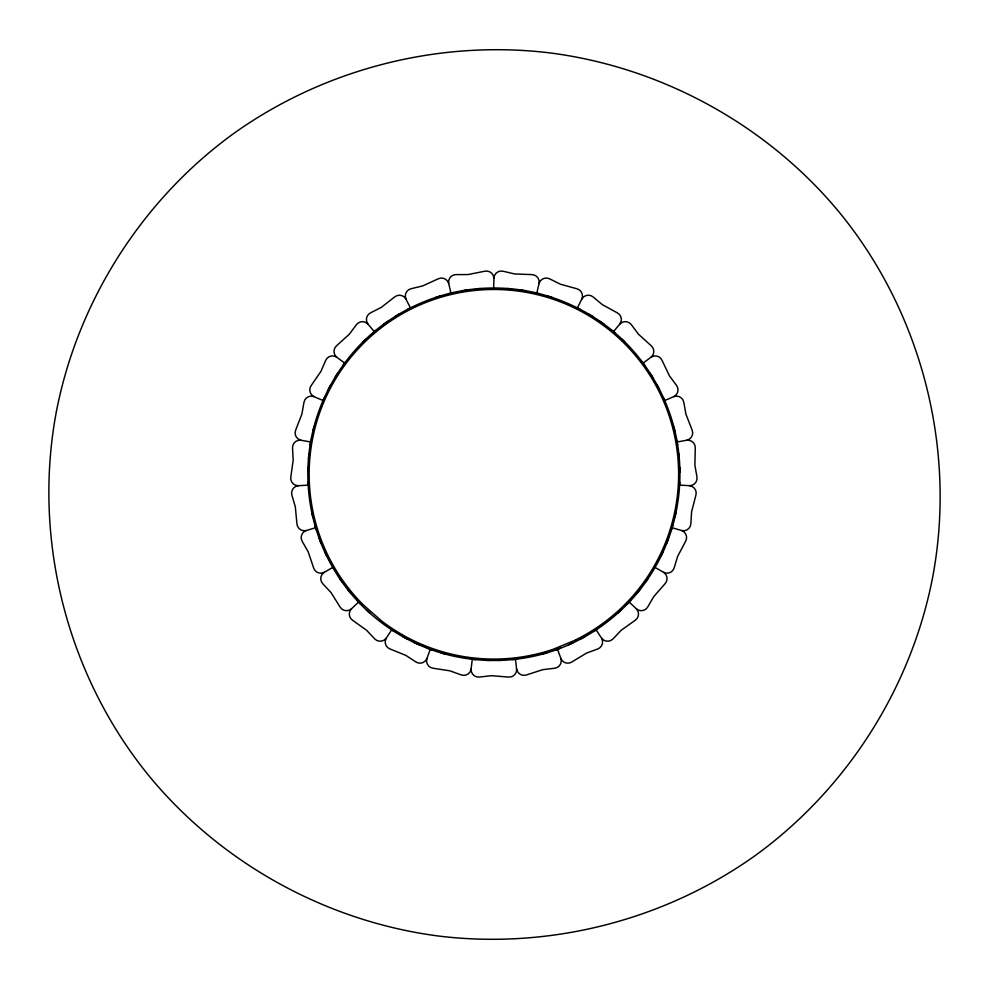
<?xml version="1.0" encoding="UTF-8"?>
<svg xmlns="http://www.w3.org/2000/svg" width="989" height="989" viewBox="0 0 989 989"><rect width="100%" height="100%" fill="white"/><g stroke="black" fill="none" stroke-linecap="round" stroke-linejoin="round"><path stroke-width="1.48" d="M493.894 288.034L494.154 288.022C547.004 287.873 599.136 311.622 633.801 351.478C649.81 369.874 662.21 391.36 670.109 414.428C687.268 464.422 681.73 521.475 655.188 567.204L654.928 567.661C628.645 613.501 582.051 646.855 530.203 656.98C506.294 661.666 481.495 661.666 457.586 656.98C405.737 646.843 359.118 613.526 332.86 567.661L332.601 567.204C306.058 521.475 300.52 464.422 317.679 414.428C325.579 391.36 337.978 369.874 353.988 351.478C388.652 311.622 440.785 287.873 493.635 288.022L493.956 277.489A7.442 7.442 0 0 1 503.092 271.246L514.725 273.978L531.723 274.596A7.455 7.455 0 0 1 539.104 283.274L536.792 293.152M679.727 482.175L679.616 485.735M679.913 472.285L679.764 467.426M475.622 659.564L472.285 659.304L470.999 669.763A7.442 7.442 0 0 1 461.208 674.906L449.97 670.839L433.157 668.243A7.455 7.455 0 0 1 426.84 658.773L430.277 649.241M308.531 458.748L309.038 453.642M308.024 467.426L307.863 472.285M310.2 445.099L311.003 440.204M676.006 512.339L674.943 516.95M471.147 669.034L471.11 669.269A7.442 7.442 0 0 0 479.48 677.045L491.348 675.685L508.309 677.045A7.442 7.442 0 0 0 516.654 669.776L515.492 659.304L512.166 659.564M313.006 430.957L313.921 427.05M672.743 525.468L671.259 530.364M539.067 283.509L539.302 282.817A7.442 7.442 0 0 1 549.624 278.836L560.318 284.189L576.723 288.714A7.455 7.455 0 0 1 581.891 298.863L577.391 307.876M668.49 538.473L666.71 543.196M322.587 401.645L324.466 397.504M663.087 551.602L661.307 555.546M426.902 658.538L426.58 659.206A7.442 7.442 0 0 1 415.875 661.95L405.861 655.398L390.099 648.994A7.455 7.455 0 0 1 386.143 638.313L391.656 629.882L394.166 631.439M328.323 389.431L330.722 384.944M334.999 377.526L337.682 373.212M581.804 299.086L582.2 298.455A7.442 7.442 0 0 1 593.153 296.972L602.338 304.649L617.247 312.833A7.455 7.455 0 0 1 619.942 323.91L613.452 331.674L614.837 332.811M647.894 578.788L645.384 582.298M342.738 365.831L345.384 362.122M639.92 589.654L636.718 593.548M386.254 638.115L385.797 638.684A7.442 7.442 0 0 1 374.732 638.882L366.511 630.203L352.653 620.326A7.455 7.455 0 0 1 351.256 609.026L358.611 602.054M631.093 600.002L627.595 603.747M363.025 341.91L365.955 339.165M619.806 324.095L620.326 323.576A7.442 7.442 0 0 1 631.328 324.664L638.498 334.245L651.121 345.656A7.455 7.455 0 0 1 651.195 357.054L643.11 363.111M621.327 609.904L617.878 613.131M372.952 332.811L376.784 329.658M351.404 608.841L350.835 609.298A7.442 7.442 0 0 1 340.031 606.937L330.994 592.51L322.81 583.794A7.455 7.455 0 0 1 324.058 572.458L332.737 567.426M596.651 629.56L593.623 631.439M383.584 324.38L387.762 321.388M395.007 316.616L399.136 314.057M651.022 357.214L651.652 356.831A7.442 7.442 0 0 1 662.098 360.429L669.405 375.808L676.525 385.426A7.455 7.455 0 0 1 673.966 396.527L664.769 400.52L665.201 401.645M585.167 636.557L580.877 638.845M407.789 309.273L410.93 307.591M573.126 642.751L568.452 644.865M324.256 572.334L323.588 572.643A7.442 7.442 0 0 1 313.612 567.847L308.148 551.726L302.189 541.354A7.455 7.455 0 0 1 306.009 530.611L315.714 527.693M575.536 640.019L553.234 649.266A184.473 184.473 0 0 1 381.519 620.882L363.359 604.947A184.733 184.733 0 0 1 378.206 330.19A184.733 184.733 0 0 1 649.699 374.979A184.733 184.733 0 0 1 575.511 639.945M560.479 648.129L555.843 649.872M435.753 297.405L440.278 296.032M673.756 396.638L674.461 396.404A7.442 7.442 0 0 1 683.807 402.325L685.909 414.107L692.077 429.968A7.455 7.455 0 0 1 687.034 440.192L677.069 441.972M546.843 652.765L543.01 653.927M448.746 293.671L453.728 292.509M306.231 530.524L305.514 530.673A7.442 7.442 0 0 1 296.923 523.713L295.315 506.764L291.916 495.291A7.455 7.455 0 0 1 298.097 485.723L308.123 485.129L308.061 482.175M462.135 290.865L467.092 290.037M516.691 659.107L515.492 659.304M476.191 288.973L480.481 288.553M686.811 440.253L687.54 440.192A7.442 7.442 0 0 1 695.267 448.104L694.896 465.127L696.948 476.908A7.455 7.455 0 0 1 689.692 485.698L679.666 485.129M503.253 660.256L498.172 660.417M489.617 660.417L484.536 660.256M507.308 288.553L511.597 288.973M298.332 485.698L297.602 485.673A7.455 7.455 0 0 1 290.84 476.908L293.189 460.046L292.521 448.104A7.442 7.442 0 0 1 300.743 440.216L310.719 441.972M472.285 659.304L471.098 659.107M520.696 290.037L525.654 290.865M689.444 485.698L690.174 485.809A7.455 7.455 0 0 1 695.873 495.291L691.595 511.77L690.866 523.713A7.442 7.442 0 0 1 681.78 530.586L672.075 527.693M534.06 292.509L539.042 293.671M444.778 653.927L440.946 652.765M300.977 440.253L300.273 440.056A7.455 7.455 0 0 1 295.711 429.98L301.88 414.107L303.982 402.325A7.442 7.442 0 0 1 313.797 396.552L323.082 400.545M547.51 296.032L552.035 297.405M681.78 530.611L682.237 530.809A7.455 7.455 0 0 1 685.587 541.342L677.626 556.399L674.177 567.847A7.442 7.442 0 0 1 663.755 572.433L655.052 567.426M431.946 649.872L427.31 648.129M576.859 307.591L579.999 309.273M419.336 644.865L414.663 642.751M406.912 638.845L402.622 636.557M314.032 396.638L313.377 396.28A7.455 7.455 0 0 1 311.263 385.426L320.918 371.407L325.678 360.429A7.442 7.442 0 0 1 336.569 357.078L344.679 363.111M588.653 314.057L592.77 316.616M600.026 321.388L604.192 324.38M663.532 572.334L664.138 572.755A7.455 7.455 0 0 1 664.979 583.794L653.766 596.59L647.758 606.937A7.442 7.442 0 0 1 636.557 609.001L629.177 602.054M611.004 329.658L613.514 331.612M369.911 613.131L366.462 609.904M336.767 357.214L336.223 356.72A7.455 7.455 0 0 1 336.668 345.656L349.29 334.245L356.448 324.664A7.442 7.442 0 0 1 367.809 323.922L374.337 331.674M621.834 339.165L624.751 341.91M360.194 603.747L356.695 600.002M636.372 608.841L636.867 609.397A7.455 7.455 0 0 1 635.136 620.326L621.277 630.203L613.044 638.882A7.442 7.442 0 0 1 601.683 638.301L596.157 629.919M351.058 593.548L347.868 589.654M642.405 362.122L645.051 365.831M342.404 582.298L339.895 578.788M367.982 324.095L367.562 323.49A7.455 7.455 0 0 1 370.541 312.833L381.21 307.443L394.636 296.972A7.442 7.442 0 0 1 405.861 298.876L410.398 307.876M650.107 373.212L652.789 377.526M657.067 384.944L659.465 389.431M601.535 638.115L601.881 638.758A7.455 7.455 0 0 1 597.69 648.994L586.465 653.123L571.914 661.95A7.442 7.442 0 0 1 560.986 658.761L557.512 649.241M326.481 555.546L324.701 551.602M663.322 397.504L664.769 400.52M321.066 543.196L319.299 538.473M405.984 299.086L405.713 298.394A7.455 7.455 0 0 1 411.065 288.714L422.699 285.92L438.164 278.849A7.442 7.442 0 0 1 448.647 283.287L450.996 293.152M316.529 530.364L315.046 525.468M673.868 427.05L674.782 430.957M560.887 658.538L561.084 659.255A7.442 7.442 0 0 1 554.631 668.243L542.763 669.664L526.581 674.906A7.442 7.442 0 0 1 516.678 669.269L516.629 669.034M312.845 516.95L311.782 512.339M676.785 440.204L677.589 445.099M448.722 283.509L448.61 282.78A7.442 7.442 0 0 1 456.053 274.596L468.007 274.571L484.697 271.246A7.442 7.442 0 0 1 493.87 277.996L493.894 278.23M678.751 453.642L679.258 458.748M56.472 411.103C32.007 539.734 67.437 677.317 150.909 778.182C222.884 864.349 327.297 921.575 438.609 936.039C550.069 949.663 665.449 920.129 756.61 854.558C847.165 788.369 911.054 687.985 932.528 577.897C956.993 449.266 921.563 311.683 838.091 210.818C766.116 124.651 661.715 67.425 550.391 52.961C438.931 39.337 323.551 68.871 232.39 134.442C141.835 200.631 77.946 301.015 56.472 411.103"/></g></svg>
